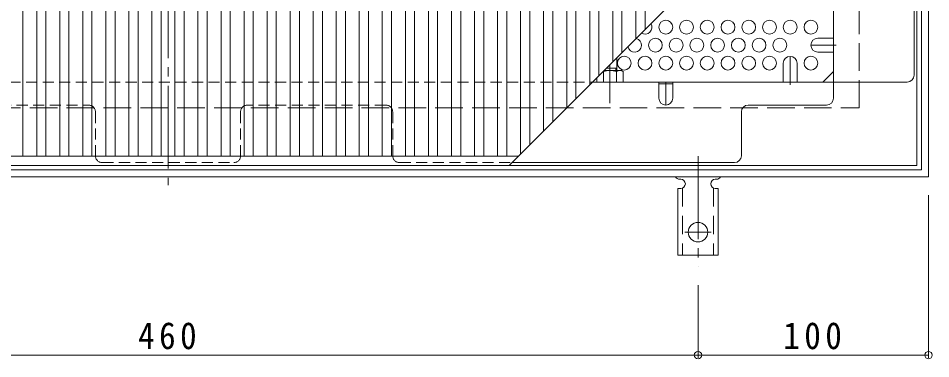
# Model space of a CAD drawing. Units: millimetres at full size, sheet at 1:4. Extents: x -950 to 1126, y -781 to 780.
# Drawn here: x -559.7 to -163.7, y -85.8 to 62.1 of the extents above; entities that cross this region are included whole.
import ezdxf

# ---------------------------------------------------------------- set-up
doc = ezdxf.new("R2010")
doc.units = ezdxf.units.MM
doc.header["$LTSCALE"] = 4
doc.header["$PDMODE"] = 32
doc.header["$PDSIZE"] = 3.2
for name, pattern in [('CHAIN1', [8, 5, -1, 1, -1]), ('CHAIN2', [12, 9, -1, 1, -1]), ('DASHED1', [1.8, 1.2, -0.6]), ('DASHED2', [3, 2, -1]), ('DASHED3', [4, 3, -1])]:
    doc.linetypes.add(name, pattern=pattern)
for name, color, linetype, lineweight in [('A-1_躯体', 2, 'Continuous', 9), ('A-2_仕上', 3, 'Continuous', 9), ('A-4_その他', 7, 'Continuous', 9), ('A-6_寸法', 2, 'Continuous', 9), ('A-7_ハッチ', 2, 'Continuous', 9), ('A-8_記号', 2, 'Continuous', 9), ('A-A_ﾊｯﾁ-ﾜｸ', 3, 'Continuous', 9), ('A-B_ﾊｯﾁ', 2, 'Continuous', 9)]:
    doc.layers.add(name, color=color, linetype=linetype, lineweight=lineweight)
doc.styles.add('ＭＳ ゴシック', font='')
doc.styles.get('ＭＳ ゴシック').set_extended_font_data('MS Gothic')

msp = doc.modelspace()

# ---------------------------------------------------------------- linework, layer by layer
at = {"layer": 'A-1_躯体'}
for p, q in [((-167.713, 650.162), (-167.713, -3.838)), ((-164.713, 653.162), (-164.713, -6.838)), ((-167.713, -3.838), (-821.713, -3.838)), ((-164.713, -6.838), (-824.713, -6.838))]:
    msp.add_line(p, q, dxfattribs=at)
at = {"layer": 'A-1_躯体', "linetype": 'DASHED3'}
for p, q in [((-194.713, 23.162), (-194.713, 623.161)), ((-794.713, 23.162), (-194.713, 23.162))]:
    msp.add_line(p, q, dxfattribs=at)
at = {"layer": 'A-2_仕上'}
for p, q in [((-169.713, -1.838), (-169.713, 648.162)), ((-557.713, 644.162), (-557.713, 2.162)), ((-551.713, 644.162), (-551.713, 2.162)), ((-547.713, 644.162), (-547.713, 2.162)), ((-541.713, 644.162), (-541.713, 2.162)), ((-537.713, 644.162), (-537.713, 2.162)), ((-531.713, 644.162), (-531.713, 2.162)), ((-527.713, 644.162), (-527.713, 2.162)), ((-521.713, 644.162), (-521.713, 2.162)), ((-517.713, 644.162), (-517.713, 2.162)), ((-511.713, 644.162), (-511.713, 2.162)), ((-507.713, 644.162), (-507.713, 2.162)), ((-501.713, 644.162), (-501.713, 2.162)), ((-497.713, 644.162), (-497.713, 2.162)), ((-491.713, 644.162), (-491.713, 2.162)), ((-487.713, 644.162), (-487.713, 2.162)), ((-481.713, 644.162), (-481.713, 2.162)), ((-477.713, 644.162), (-477.713, 2.162)), ((-471.713, 644.162), (-471.713, 2.162)), ((-467.713, 644.162), (-467.713, 2.162)), ((-461.713, 644.162), (-461.713, 2.162)), ((-457.713, 644.162), (-457.713, 2.162)), ((-451.713, 644.162), (-451.713, 2.162)), ((-447.713, 644.162), (-447.713, 2.162)), ((-441.713, 644.162), (-441.713, 2.162)), ((-437.713, 644.162), (-437.713, 2.162)), ((-431.713, 644.162), (-431.713, 2.162)), ((-427.713, 644.162), (-427.713, 2.162)), ((-421.713, 644.162), (-421.713, 2.162)), ((-417.713, 644.162), (-417.713, 2.162)), ((-411.713, 644.162), (-411.713, 2.162)), ((-407.713, 644.162), (-407.713, 2.162)), ((-401.713, 644.162), (-401.713, 2.162)), ((-397.713, 644.162), (-397.713, 2.162)), ((-391.713, 644.162), (-391.713, 2.162)), ((-387.713, 644.162), (-387.713, 2.162)), ((-381.713, 644.162), (-381.713, 2.162)), ((-377.713, 644.162), (-377.713, 2.162)), ((-371.713, 644.162), (-371.713, 2.162)), ((-367.713, 644.162), (-367.713, 2.162)), ((-361.713, 644.162), (-361.713, 2.162)), ((-357.713, 644.162), (-357.713, 2.162)), ((-351.713, 644.162), (-351.713, 2.162)), ((-347.713, 644.162), (-347.713, 2.162)), ((-341.713, 644.162), (-341.713, 3.163)), ((-337.713, 644.162), (-337.713, 7.163)), ((-331.713, 644.162), (-331.713, 13.163)), ((-327.713, 644.162), (-327.713, 17.163)), ((-321.713, 644.162), (-321.713, 23.163)), ((-317.713, 644.162), (-317.713, 27.163)), ((-311.713, 644.162), (-311.713, 33.163)), ((-307.713, 644.162), (-307.713, 37.163)), ((-301.713, 644.162), (-301.713, 43.163)), ((-297.713, 644.162), (-297.713, 47.163)), ((-291.713, 644.162), (-291.713, 53.163)), ((-287.713, 644.162), (-287.713, 57.163)), ((-169.713, 175.162), (-346.713, -1.837)), ((-819.713, 2.162), (-342.713, 2.162)), ((-819.713, -1.838), (-169.713, -1.838))]:
    msp.add_line(p, q, dxfattribs=at)
at = {"layer": 'A-4_その他'}
for p, q in [((-164.713, -85.415), (-164.713, -14.838)), ((-264.713, -85.415), (-264.713, -53.838)), ((-724.712, -84.215), (-264.713, -84.215)), ((-264.713, -84.215), (-164.713, -84.215))]:
    msp.add_line(p, q, dxfattribs=at)
for p in [(-264.713, -84.215), (-164.713, -84.215)]:
    msp.add_point(p, dxfattribs=at)
at = {"layer": 'A-6_寸法'}
for centre in [(-278.713, 58.158), (-269.713, 58.158), (-260.713, 58.158), (-251.713, 58.158), (-242.713, 58.158), (-233.713, 58.158), (-224.713, 58.158), (-215.713, 58.158), (-283.213, 50.364), (-274.213, 50.364), (-265.213, 50.364), (-256.213, 50.364), (-247.213, 50.364), (-238.213, 50.364), (-229.213, 50.364), (-296.713, 42.57), (-287.713, 42.57), (-278.713, 42.57), (-269.713, 42.57), (-260.713, 42.57), (-251.713, 42.57), (-242.713, 42.57), (-233.713, 42.57), (-215.713, 42.57)]:
    msp.add_circle(centre, 3, dxfattribs=at)
for centre, start, end in [((-287.713, 58.158), 238.57556, 31.42444), ((-292.213, 50.364), 192.19854, 77.80146)]:
    msp.add_arc(centre, 3, start, end, dxfattribs=at)
at = {"layer": 'A-7_ハッチ', "linetype": 'CHAIN2'}
msp.add_line((-494.713, 656.759), (-494.713, -10.435), dxfattribs=at)
at = {"layer": 'A-7_ハッチ'}
for p, q in [((-205.913, 27.359), (-205.913, 138.963)), ((-170.909, 37.359), (-170.909, 66.36)), ((-210.525, 34.359), (-205.913, 38.971)), ((-310.517, 34.359), (-173.909, 34.359)), ((-281.713, 33.559), (-275.713, 33.559)), ((-242.914, 24.359), (-208.913, 24.359)), ((-245.914, 2.359), (-245.914, 21.359)), ((-345.517, -0.641), (-248.914, -0.641))]:
    msp.add_line(p, q, dxfattribs=at)
at = {"layer": 'A-7_ハッチ', "linetype": 'DASHED1'}
for p, q in [((-815.516, 34.359), (-310.517, 34.359)), ((-589.213, 24.359), (-529.213, 24.359)), ((-400.213, 24.359), (-460.213, 24.359)), ((-526.213, 21.359), (-526.213, 2.359)), ((-463.213, 21.359), (-463.213, 2.359)), ((-397.213, 21.359), (-397.213, 2.359)), ((-523.213, -0.641), (-466.213, -0.641)), ((-394.213, -0.641), (-345.517, -0.641))]:
    msp.add_line(p, q, dxfattribs=at)
at = {"layer": 'A-7_ハッチ'}
for centre, start, end in [((-173.909, 37.359), 270, 0), ((-242.914, 21.359), 90, 180), ((-208.913, 27.359), 270, 0), ((-248.914, 2.359), 270, 0)]:
    msp.add_arc(centre, 3, start, end, dxfattribs=at)
at = {"layer": 'A-7_ハッチ', "linetype": 'DASHED1'}
for centre, start, end in [((-529.213, 21.359), 0, 90), ((-460.213, 21.359), 90, 180), ((-400.213, 21.359), 0, 90), ((-523.213, 2.359), 180, 270), ((-466.213, 2.359), 270, 0), ((-394.213, 2.359), 180, 270)]:
    msp.add_arc(centre, 3, start, end, dxfattribs=at)
at = {"layer": 'A-8_記号'}
for p, q in [((-212.713, 53.364), (-205.913, 53.364)), ((-212.713, 47.364), (-205.913, 47.364)), ((-227.713, 42.509), (-227.713, 34.359)), ((-221.713, 42.509), (-221.713, 34.359)), ((-281.713, 27.359), (-281.713, 34.359)), ((-275.713, 27.359), (-275.713, 34.359))]:
    msp.add_line(p, q, dxfattribs=at)
at = {"layer": 'A-8_記号', "linetype": 'CHAIN1'}
for p, q in [((-204.713, 50.364), (-215.713, 50.364)), ((-224.713, 33.159), (-224.713, 45.509)), ((-278.713, 34.359), (-278.713, 24.359))]:
    msp.add_line(p, q, dxfattribs=at)
at = {"layer": 'A-8_記号'}
for centre, start, end in [((-212.713, 50.364), 90, 270), ((-224.713, 42.509), 0, 180), ((-278.713, 27.359), 180, 0)]:
    msp.add_arc(centre, 3, start, end, dxfattribs=at)
at = {"layer": 'A-A_ﾊｯﾁ-ﾜｸ', "color": 7, "linetype": 'CHAIN2'}
for p, q in [((-264.713, 2.163), (-264.713, -45.838)), ((-258.937, -30.838), (-270.489, -30.838))]:
    msp.add_line(p, q, dxfattribs=at)
at = {"layer": 'A-A_ﾊｯﾁ-ﾜｸ'}
for p, q in [((-272.208, -7.838), (-272.721, -7.838)), ((-256.713, -7.838), (-257.213, -7.838)), ((-273.463, -11.838), (-272.213, -11.838)), ((-273.463, -11.838), (-273.463, -40.838)), ((-255.963, -11.838), (-257.213, -11.838)), ((-255.963, -11.838), (-255.963, -40.838)), ((-273.463, -40.838), (-255.963, -40.838))]:
    msp.add_line(p, q, dxfattribs=at)
at = {"layer": 'A-A_ﾊｯﾁ-ﾜｸ', "linetype": 'DASHED2'}
for p, q in [((-271.463, -11.692), (-271.463, -40.838)), ((-257.963, -11.692), (-257.963, -40.838))]:
    msp.add_line(p, q, dxfattribs=at)
at = {"layer": 'A-A_ﾊｯﾁ-ﾜｸ'}
msp.add_circle((-264.713, -30.838), 4.25, dxfattribs=at)
for centre, start, end in [((-272.713, -5.838), 209.99928, 269.75838), ((-272.213, -9.838), 270, 89.86671), ((-257.213, -9.838), 90, 270), ((-256.713, -5.838), 270.27597, 330.00049)]:
    msp.add_arc(centre, 2, start, end, dxfattribs=at)
at = {"layer": 'A-B_ﾊｯﾁ', "color": 3}
for p, q in [((-299.913, 44.963), (-299.913, 39.359)), ((-304.517, 40.359), (-299.913, 40.359)), ((-300.413, 40.359), (-300.413, 39.359)), ((-305.413, 39.463), (-305.413, 39.359))]:
    msp.add_line(p, q, dxfattribs=at)
at = {"layer": 'A-B_ﾊｯﾁ', "color": 3, "linetype": 'CHAIN2'}
msp.add_line((-302.913, 41.963), (-302.913, 25.126), dxfattribs=at)
at = {"layer": 'A-B_ﾊｯﾁ'}
for p, q in [((-308.663, 34.359), (-308.663, 36.213)), ((-305.776, 38.926), (-305.776, 34.359)), ((-305.517, 39.359), (-297.913, 39.359)), ((-300.05, 38.926), (-300.05, 34.359)), ((-297.913, 39.359), (-297.163, 38.926)), ((-297.163, 34.359), (-297.163, 38.926))]:
    msp.add_line(p, q, dxfattribs=at)
for centre, radius, start, end in [((-307.253, 36.624), 2.735, 57.31491, 59.9618), ((-302.913, 29.676), 9.683, 72.79973, 107.20026), ((-298.573, 36.624), 2.735, 90.2103, 122.68507), ((-298.808, 36.077), 3.29, 59.99998, 86.07924)]:
    msp.add_arc(centre, radius, start, end, dxfattribs=at)

# ---------------------------------------------------------------- texts
at = {"layer": 'A-4_その他', "color": 2, "char_height": 11.73, "attachment_point": 7, "style": 'ＭＳ ゴシック'}
for s, insert in [('\\T1.27;\\W0.9;460', (-507.713, -81.815)), ('\\T1.27;\\W0.9;100', (-227.713, -81.815))]:
    msp.add_mtext(s, dxfattribs=dict(at, insert=insert))

doc.saveas('drawing.dxf')
